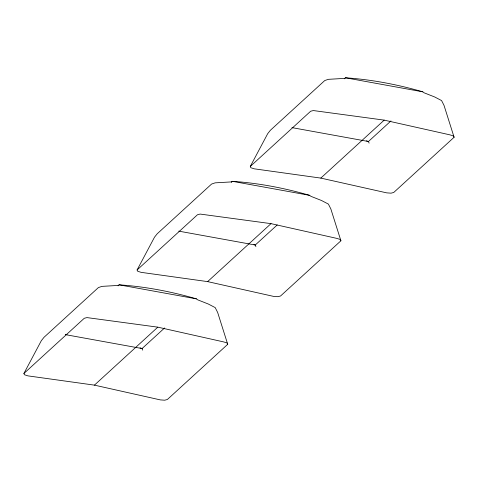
<?xml version="1.0" encoding="UTF-8"?>
<svg xmlns="http://www.w3.org/2000/svg" width="478" height="478" viewBox="0 0 478 478"><rect width="100%" height="100%" fill="white"/><g stroke="black" fill="none" stroke-linecap="round" stroke-linejoin="round"><path stroke-width="0.72" d="M23.9 373.485L41.323 340.695L44.024 337.295L98.39 287.577L101.957 286.37L118.275 285.426L119.165 284.834C145.366 286.603 171.196 291.556 196.404 298.852L197.725 299.843L208.294 304.014L215.208 307.605L217.657 312.469L227.719 344.309L167.348 399.518L164.665 400.2L160.321 399.895L94.429 385.137L27.909 375.869L24.45 374.752L23.9 373.485L84.271 318.276L86.954 317.595L157.818 327.161L223.71 341.925L227.169 343.037L227.719 344.309M137.09 269.968L154.514 237.178L157.214 233.778L211.581 184.054L215.148 182.847L231.466 181.909L232.356 181.317C258.556 183.086 284.386 188.033 309.595 195.335L310.915 196.327L321.485 200.491L328.398 204.088L330.848 208.952L340.91 240.787L280.538 296.002L277.855 296.683L273.512 296.378L207.619 281.614L141.1 272.346L137.64 271.235L137.09 269.968L197.462 214.759L200.145 214.072L271.008 223.644L336.9 238.408L340.36 239.52L340.91 240.787M250.281 166.446L267.71 133.661L270.405 130.255L324.771 80.537L328.344 79.33L344.656 78.386L345.546 77.8C371.747 79.569 397.582 84.516 422.785 91.818L424.106 92.804L434.681 96.974L441.588 100.571L444.038 105.429L454.1 137.27L393.729 192.479L391.046 193.166L386.702 192.861L320.81 178.097L254.29 168.83L250.831 167.718L250.281 166.446L310.652 111.237L313.335 110.555L384.198 120.127L450.091 134.892L453.55 136.003L454.1 137.27M118.066 285.838L119.165 284.834L196.404 298.852M231.256 182.321L232.356 181.317L309.595 195.335M344.447 78.804L345.546 77.8L422.785 91.818M94.429 385.137L157.818 327.161M207.619 281.614L271.008 223.644M320.81 178.097L384.198 120.127M164.575 327.968L142.074 348.546L65.558 334.66M277.216 224.947L255.264 245.023L178.748 231.137M390.956 120.928L368.454 141.506L291.944 127.62M65.552 334.552L66.992 334.606M366.405 140.813L368.454 141.506L369.094 143.113M253.896 244.563L255.264 245.023L255.903 246.636M140.024 347.847L142.074 348.546L142.713 350.153"/></g></svg>
